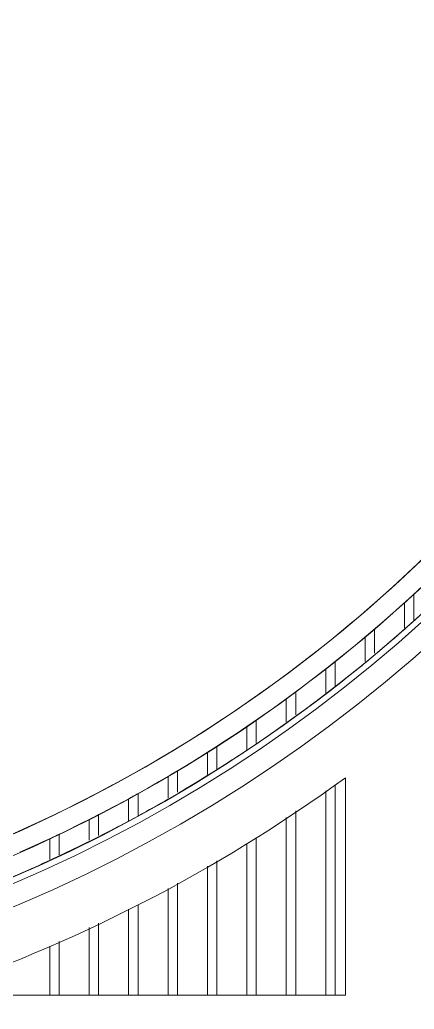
# Model space of a CAD drawing. Header units: millimetres. Extents: x -187664 to 435448, y -313239 to 299894.
# Drawn here: x 78822 to 79322, y -221607 to -220350 of the extents above; entities that cross this region are included whole.
import ezdxf

# ---------------------------------------------------------------- set-up
doc = ezdxf.new("R2010")
doc.units = ezdxf.units.MM
doc.layers.add('A-GLAZ-CURT', color=7, linetype='Continuous', lineweight=9)

# ---------------------------------------------------------------- blocks, each defined once
blk = doc.blocks.new('DPA_CP_Entrance Canopy Curve_Ent 2_Edge Rev B-1 - Entrance Canopy Curve_Left-15513308-2150-01 ENTRANCE 1 ELEVATION 4')
at = {"layer": 'A-GLAZ-CURT', "color": 7}
for p, q in [((11969, 106782.7), (11969, 106815.5)), ((11969, 106815.5), (11969, 106782.7)), ((11957, 106804.5), (11957, 106772.5)), ((11957, 106772.5), (11957, 106804.5)), ((11919, 106740.4), (11919, 106771.1)), ((11919, 106771.1), (11919, 106740.4)), ((11907, 106760.9), (11907, 106730.2)), ((11907, 106730.2), (11907, 106760.9)), ((11869, 106698), (11869, 106729.8)), ((11869, 106729.8), (11869, 106698)), ((11857, 106720.3), (11857, 106689.3)), ((11857, 106689.3), (11857, 106720.3)), ((11819, 106662.2), (11819, 106691.4)), ((11819, 106691.4), (11819, 106662.2)), ((11807, 106682.5), (11807, 106653.6)), ((11807, 106653.6), (11807, 106682.5)), ((11769, 106626.5), (11769, 106655.6)), ((11769, 106655.6), (11769, 106626.5)), ((11757, 106647.4), (11757, 106617.9)), ((11757, 106617.9), (11757, 106647.4)), ((11707, 106614.6), (11707, 106586.6)), ((11707, 106586.6), (11707, 106614.6)), ((11719, 106593.8), (11719, 106622.2)), ((11719, 106622.2), (11719, 106593.8)), ((11669, 106564), (11669, 106591.2)), ((11669, 106591.2), (11669, 106564)), ((11657, 106584.1), (11657, 106556.8)), ((11657, 106556.8), (11657, 106584.1)), ((11607, 106555.8), (11607, 106527.6)), ((11607, 106527.6), (11607, 106555.8)), ((11619, 106534.2), (11619, 106562.4)), ((11619, 106562.4), (11619, 106534.2)), ((11557, 106529.4), (11557, 106503.2)), ((11557, 106503.2), (11557, 106529.4)), ((11569, 106509), (11569, 106535.6)), ((11569, 106535.6), (11569, 106509)), ((11507, 106505), (11507, 106478.7)), ((11507, 106478.7), (11507, 106505)), ((11519, 106484.6), (11519, 106510.7)), ((11519, 106510.7), (11519, 106484.6))]:
    blk.add_line(p, q, dxfattribs=at)
for radius, start, end in [(1825, 293.8186, 326.8885), (1825, 293.8186, 326.8885), (1800, 312.6316, 317.3559), (1800, 312.6316, 317.3559), (1800, 298.4211, 312.6111), (1800, 298.4211, 312.6111), (1825, 312.162, 312.6724), (1825, 312.162, 312.6724), (1825, 310.0782, 310.5724), (1825, 310.0782, 310.5724), (1850, 309.9531, 311.4958), (1850, 309.9531, 311.4958), (1850, 309.9531, 311.4958), (1850, 309.9531, 311.4958), (1850, 309.9531, 311.4958), (1850, 309.9531, 311.4958), (1825, 308.0563, 308.5363), (1825, 308.0563, 308.5363), (1850, 307.9232, 309.4659), (1850, 307.9232, 309.4659), (1850, 307.9232, 309.4659), (1850, 307.9232, 309.4659), (1850, 307.9232, 309.4659), (1850, 307.9232, 309.4659), (1825, 306.0888, 306.5564), (1825, 306.0888, 306.5564), (1850, 306.0181, 307.4646), (1850, 306.0181, 307.4646), (1850, 306.0181, 307.4646), (1850, 306.0181, 307.4646), (1850, 306.0181, 307.4646), (1850, 306.0181, 307.4646), (1825, 304.1693, 304.6259), (1825, 304.1693, 304.6259), (1850, 304.1149, 305.5614), (1850, 304.1149, 305.5614), (1850, 304.1149, 305.5614), (1850, 304.1149, 305.5614), (1850, 304.1149, 305.5614), (1850, 304.1149, 305.5614), (1825, 302.2926, 302.7394), (1825, 302.2926, 302.7394), (1850, 303.1579, 303.6581), (1850, 303.1579, 303.6581), (1850, 303.1579, 303.6581), (1850, 303.1579, 303.6581), (1850, 303.1579, 303.6581), (1850, 303.1579, 303.6581), (1850, 302.2614, 303.1528), (1850, 302.2614, 303.1528), (1850, 302.2614, 303.1528), (1850, 302.2614, 303.1528), (1850, 302.2614, 303.1528), (1850, 302.2614, 303.1528), (1825, 300.454, 300.892), (1825, 300.454, 300.892), (1850, 300.4583, 301.8286), (1850, 300.4583, 301.8286), (1850, 300.4583, 301.8286), (1850, 300.4583, 301.8286), (1850, 300.4583, 301.8286), (1850, 300.4583, 301.8286), (1800, 274.7471, 298.3804), (1800, 274.7471, 298.3804), (1825, 298.6494, 298.8588), (1825, 298.6494, 298.8588), (1825, 298.8645, 299.0796), (1825, 298.8645, 299.0796), (1850, 298.6552, 300.0255), (1850, 298.6552, 300.0255), (1850, 298.6552, 300.0255), (1850, 298.6552, 300.0255), (1850, 298.6552, 300.0255), (1850, 298.6552, 300.0255), (1825, 296.8754, 297.2985), (1825, 296.8754, 297.2985), (1850, 296.9207, 298.2311), (1850, 296.9207, 298.2311), (1850, 296.9207, 298.2311), (1850, 296.9207, 298.2311), (1850, 296.9207, 298.2311), (1850, 296.9207, 298.2311), (1825, 295.1288, 295.5456), (1825, 295.1288, 295.5456), (1850, 295.1966, 296.5069), (1850, 295.1966, 296.5069), (1850, 295.1966, 296.5069), (1850, 295.1966, 296.5069), (1850, 295.1966, 296.5069), (1850, 295.1966, 296.5069), (1850, 293.48, 294.7828), (1850, 293.48, 294.7828), (1850, 293.48, 294.7828), (1850, 293.48, 294.7828), (1850, 293.48, 294.7828), (1850, 293.48, 294.7828)]:
    blk.add_arc((10732, 108157.3), radius, start, end, dxfattribs=at)
blk = doc.blocks.new('DPA_CP_Entrance Canopy Curve_Ent 2_Edge Rev B-1 - Entrance Canopy Curve_Left-V234-2150-01 ENTRANCE 1 ELEVATION 4')
at = {"layer": 'A-GLAZ-CURT', "color": 7}
for p, q in [((11969, 106782.7), (11969, 106815.5)), ((11969, 106815.5), (11969, 106782.7)), ((11957, 106804.5), (11957, 106772.5)), ((11957, 106772.5), (11957, 106804.5)), ((11919, 106740.4), (11919, 106771.1)), ((11919, 106771.1), (11919, 106740.4)), ((11907, 106760.9), (11907, 106730.2)), ((11907, 106730.2), (11907, 106760.9)), ((11869, 106698), (11869, 106729.8)), ((11869, 106729.8), (11869, 106698)), ((11857, 106720.3), (11857, 106689.3)), ((11857, 106689.3), (11857, 106720.3)), ((11819, 106662.2), (11819, 106691.4)), ((11819, 106691.4), (11819, 106662.2)), ((11807, 106682.5), (11807, 106653.6)), ((11807, 106653.6), (11807, 106682.5)), ((11769, 106626.5), (11769, 106655.6)), ((11769, 106655.6), (11769, 106626.5)), ((11757, 106647.4), (11757, 106617.9)), ((11757, 106617.9), (11757, 106647.4)), ((11707, 106614.6), (11707, 106586.6)), ((11707, 106586.6), (11707, 106614.6)), ((11719, 106593.8), (11719, 106622.2)), ((11719, 106622.2), (11719, 106593.8)), ((11669, 106564), (11669, 106591.2)), ((11669, 106591.2), (11669, 106564)), ((11657, 106584.1), (11657, 106556.8)), ((11657, 106556.8), (11657, 106584.1)), ((11882, 106582.5), (11882, 106306.3)), ((11882, 106306.3), (11882, 106582.5)), ((11882, 106582.5), (11882, 106306.3)), ((11882, 106306.3), (11882, 106582.5)), ((11857, 106565.7), (11857, 106306.3)), ((11869, 106306.3), (11869, 106573.8)), ((11607, 106555.8), (11607, 106527.6)), ((11607, 106527.6), (11607, 106555.8)), ((11619, 106534.2), (11619, 106562.4)), ((11619, 106562.4), (11619, 106534.2)), ((11819, 106306.3), (11819, 106540.2)), ((11557, 106529.4), (11557, 106503.2)), ((11557, 106503.2), (11557, 106529.4)), ((11569, 106509), (11569, 106535.6)), ((11569, 106535.6), (11569, 106509)), ((11807, 106532.1), (11807, 106306.3)), ((11507, 106505), (11507, 106478.7)), ((11507, 106478.7), (11507, 106505)), ((11519, 106484.6), (11519, 106510.7)), ((11519, 106510.7), (11519, 106484.6)), ((11769, 106306.3), (11769, 106506.5)), ((11757, 106498.5), (11757, 106306.3)), ((11719, 106306.3), (11719, 106476.9)), ((11707, 106470.2), (11707, 106306.3)), ((11657, 106441.7), (11657, 106306.3)), ((11669, 106306.3), (11669, 106448.7)), ((11607, 106415.4), (11607, 106306.3)), ((11619, 106306.3), (11619, 106421)), ((11557, 106392.1), (11557, 106306.3)), ((11569, 106306.3), (11569, 106397.7)), ((11519, 106306.3), (11519, 106374.3)), ((11507, 106368.7), (11507, 106306.3)), ((11882, 106306.3), (11345.2, 106306.3)), ((11345.2, 106306.3), (11882, 106306.3)), ((11882, 106306.3), (11345.2, 106306.3)), ((11345.2, 106306.3), (11882, 106306.3))]:
    blk.add_line(p, q, dxfattribs=at)
for radius, start, end in [(1800, 270, 0), (1850, 270, 0), (1825, 270.1424, 360), (1885, 270.1401, 0), (1857.7, 270.1411, 0), (1825, 293.8186, 326.8885), (1850, 303.1579, 326.837), (1850, 303.1579, 326.837), (1850, 303.1579, 326.837), (1850, 303.1579, 326.837), (1800, 312.6316, 317.3559), (1800, 298.4211, 312.6111), (1825, 312.162, 312.6724), (1825, 312.162, 312.6724), (1825, 310.0782, 310.5724), (1825, 310.0782, 310.5724), (1850, 309.9531, 311.4958), (1825, 308.0563, 308.5363), (1825, 308.0563, 308.5363), (1850, 307.9232, 309.4659), (1825, 306.0888, 306.5564), (1825, 306.0888, 306.5564), (1850, 306.0181, 307.4646), (1825, 304.1693, 304.6259), (1825, 304.1693, 304.6259), (1850, 304.1149, 305.5614), (1825, 302.2926, 302.7394), (1825, 302.2926, 302.7394), (1850, 303.1579, 303.6581), (1850, 274.7395, 303.1528), (1850, 274.7395, 303.1528), (1850, 274.7395, 303.1528), (1850, 274.7395, 303.1528), (1850, 302.2614, 303.1528), (1825, 300.454, 300.892), (1825, 300.454, 300.892), (1950, 288.3291, 306.1388), (1950, 288.3291, 306.1388), (1950, 288.3291, 306.1388), (1950, 288.3291, 306.1388), (1850, 300.4583, 301.8286), (1800, 274.7471, 298.3804), (1825, 298.6494, 299.0796), (1825, 298.6494, 298.8588), (1825, 298.8645, 299.0796), (1850, 298.6552, 300.0255), (1825, 296.8754, 297.2985), (1825, 296.8754, 297.2985), (1850, 296.9207, 298.2311), (1825, 295.1288, 295.5456), (1825, 295.1288, 295.5456), (1850, 295.1966, 296.5069), (1850, 293.48, 294.7828)]:
    blk.add_arc((10732, 108157.3), radius, start, end, dxfattribs=at)

msp = doc.modelspace()

# ---------------------------------------------------------------- block references
at = {"layer": 'A-GLAZ-CURT', "color": 7}
for name in ['DPA_CP_Entrance Canopy Curve_Ent 2_Edge Rev B-1 - Entrance Canopy Curve_Left-15513308-2150-01 ENTRANCE 1 ELEVATION 4', 'DPA_CP_Entrance Canopy Curve_Ent 2_Edge Rev B-1 - Entrance Canopy Curve_Left-15513308-2150-01 ENTRANCE 1 ELEVATION 4', 'DPA_CP_Entrance Canopy Curve_Ent 2_Edge Rev B-1 - Entrance Canopy Curve_Left-15513308-2150-01 ENTRANCE 1 ELEVATION 4', 'DPA_CP_Entrance Canopy Curve_Ent 2_Edge Rev B-1 - Entrance Canopy Curve_Left-15513308-2150-01 ENTRANCE 1 ELEVATION 4', 'DPA_CP_Entrance Canopy Curve_Ent 2_Edge Rev B-1 - Entrance Canopy Curve_Left-15513308-2150-01 ENTRANCE 1 ELEVATION 4', 'DPA_CP_Entrance Canopy Curve_Ent 2_Edge Rev B-1 - Entrance Canopy Curve_Left-15513308-2150-01 ENTRANCE 1 ELEVATION 4', 'DPA_CP_Entrance Canopy Curve_Ent 2_Edge Rev B-1 - Entrance Canopy Curve_Left-15513308-2150-01 ENTRANCE 1 ELEVATION 4', 'DPA_CP_Entrance Canopy Curve_Ent 2_Edge Rev B-1 - Entrance Canopy Curve_Left-15513308-2150-01 ENTRANCE 1 ELEVATION 4', 'DPA_CP_Entrance Canopy Curve_Ent 2_Edge Rev B-1 - Entrance Canopy Curve_Left-15513308-2150-01 ENTRANCE 1 ELEVATION 4', 'DPA_CP_Entrance Canopy Curve_Ent 2_Edge Rev B-1 - Entrance Canopy Curve_Left-V234-2150-01 ENTRANCE 1 ELEVATION 4']:
    msp.add_blockref(name, (67352.626, -327895.198), dxfattribs=at)

doc.saveas('drawing.dxf')
